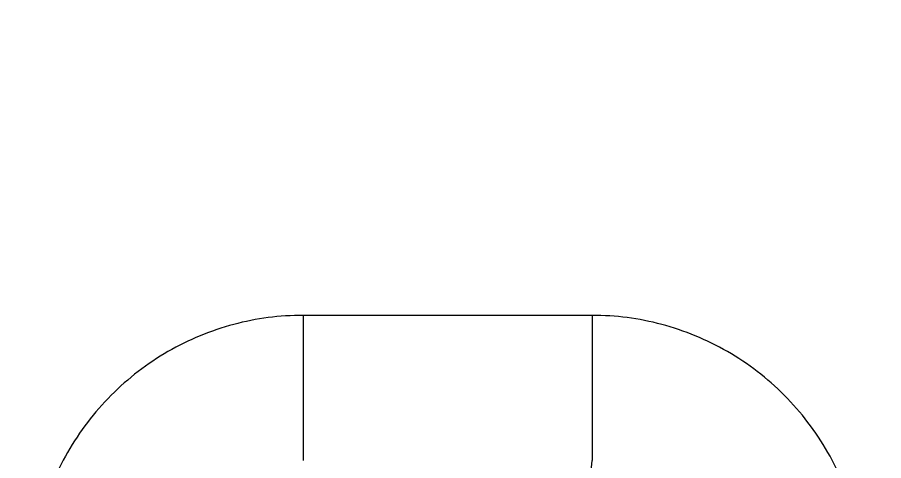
# Model space of a CAD drawing. Header units: millimetres. Extents: x 2433 to 4809, y -10272 to -6912.
# Drawn here: x 3243.7 to 3271.06, y -9429.75 to -9415.77 of the extents above; entities that cross this region are included whole.
import ezdxf

# ---------------------------------------------------------------- set-up
doc = ezdxf.new("R2010")
doc.units = ezdxf.units.MM
doc.layers.add('DIM', color=3, linetype='Continuous', lineweight=13)
doc.styles.add('ARIAL', font='arial.ttf')
doc.dimstyles.get("Standard").update_dxf_attribs({"dimtxt": 15, "dimasz": 15, "dimexe": 0.18, "dimexo": 0.0625, "dimgap": 4, "dimtad": 0, "dimtih": 1, "dimtoh": 1, "dimdec": 1, "dimdsep": 46, "dimtxsty": 'ARIAL', "dimcen": 0, "dimclrd": 3, "dimclre": 3, "dimclrt": 3, "dimadec": 0, "dimazin": 0, "dimtfac": 1, "dimtdec": 1, "dimtofl": 0, "dimtmove": 0, "dimatfit": 3, "dimfxl": 1, "dimtolj": 1, "dimtzin": 0, "dimarcsym": 0})

# ---------------------------------------------------------------- blocks, each defined once
blk = doc.blocks.new('*D46')
at = {"layer": 'Defpoints', "color": 0, "transparency": 16777216}
for p in [(3184.787, -7905.985), (3696.954, -9950.155), (3696.954, -9950.155)]:
    blk.add_point(p, dxfattribs=at)
at = {"layer": 'DIM', "color": 3, "lineweight": -2, "transparency": 16777216}
for p, q in [((3184.85, -7905.985), (3697.134, -7905.985)), ((3696.954, -7923.985), (3696.954, -8911.271)), ((3696.954, -9932.155), (3696.954, -8944.87)), ((3697.016, -9950.155), (3697.134, -9950.155))]:
    blk.add_line(p, q, dxfattribs=at)
at = {"layer": 'DIM', "color": 3, "transparency": 16777216}
for points in [[(3693.954, -7923.985), (3699.954, -7923.985), (3696.954, -7905.985)], [(3693.954, -9932.155), (3699.954, -9932.155), (3696.954, -9950.155)]]:
    blk.add_solid(points, dxfattribs=at)
at = {"layer": 'DIM', "color": 3, "transparency": 16777216, "insert": (3696.954, -8928.07), "char_height": 18, "attachment_point": 5, "style": 'ARIAL'}
blk.add_mtext('\\A1;(2280)', dxfattribs=at)

msp = doc.modelspace()

# ---------------------------------------------------------------- linework, layer by layer
at = {"linetype": 'Continuous', "lineweight": 13}
for p, q in [((3261.849, -9425.168), (3252.735, -9425.168)), ((3261.279, -9435.471), (3261.849, -9429.751))]:
    msp.add_line(p, q, dxfattribs=at)
for points in [[(3252.735, -9425.168), (3251.98, -9425.168), (3250.521, -9425.359), (3248.406, -9426.225), (3246.594, -9427.617), (3245.2, -9429.438), (3244.335, -9431.561), (3244.141, -9433.032), (3244.141, -9433.794)], [(3270.443, -9433.794), (3270.443, -9433.033), (3270.25, -9431.562), (3269.385, -9429.439), (3267.99, -9427.616), (3266.177, -9426.224), (3264.061, -9425.359), (3262.603, -9425.168), (3261.849, -9425.168)]]:
    msp.add_open_spline(points, degree=3, dxfattribs=at)
for points, knots in [([(3252.735, -9429.751), (3252.735, -9429.728), (3252.735, -9429.637), (3252.735, -9429.346), (3252.735, -9428.894), (3252.735, -9428.293), (3252.735, -9427.573), (3252.735, -9426.778), (3252.735, -9425.959), (3252.735, -9425.425), (3252.735, -9425.168)], [0, 0, 0, 0, 0.125137, 0.250274, 0.375411, 0.500547, 0.625684, 0.750821, 0.875958, 1, 1, 1, 1]), ([(3261.849, -9425.168), (3261.849, -9425.425), (3261.849, -9425.959), (3261.849, -9426.778), (3261.849, -9427.573), (3261.849, -9428.293), (3261.849, -9428.894), (3261.849, -9429.346), (3261.849, -9429.637), (3261.849, -9429.728), (3261.849, -9429.751)], [0, 0, 0, 0, 0.124042, 0.249179, 0.374316, 0.499453, 0.624589, 0.749726, 0.874863, 1, 1, 1, 1])]:
    msp.add_open_spline(points, degree=3, knots=knots, dxfattribs=at)

# ---------------------------------------------------------------- dimensions: what is measured, and where the dimension line sits
at = {"layer": 'DIM', "color": 3}
dim = msp.add_linear_dim(base=(3696.954, -9950.155), p1=(3184.787, -7905.985), p2=(3696.954, -9950.155), angle=90, text='(2280)', dimstyle='Standard', override={"dimtxt": 18, "dimasz": 18, "dimgap": 5}, dxfattribs=at)
dim.commit()
dim.dimension.update_dxf_attribs({"geometry": '*D46', "text_midpoint": (3696.954, -8928.07)})

doc.saveas('drawing.dxf')
